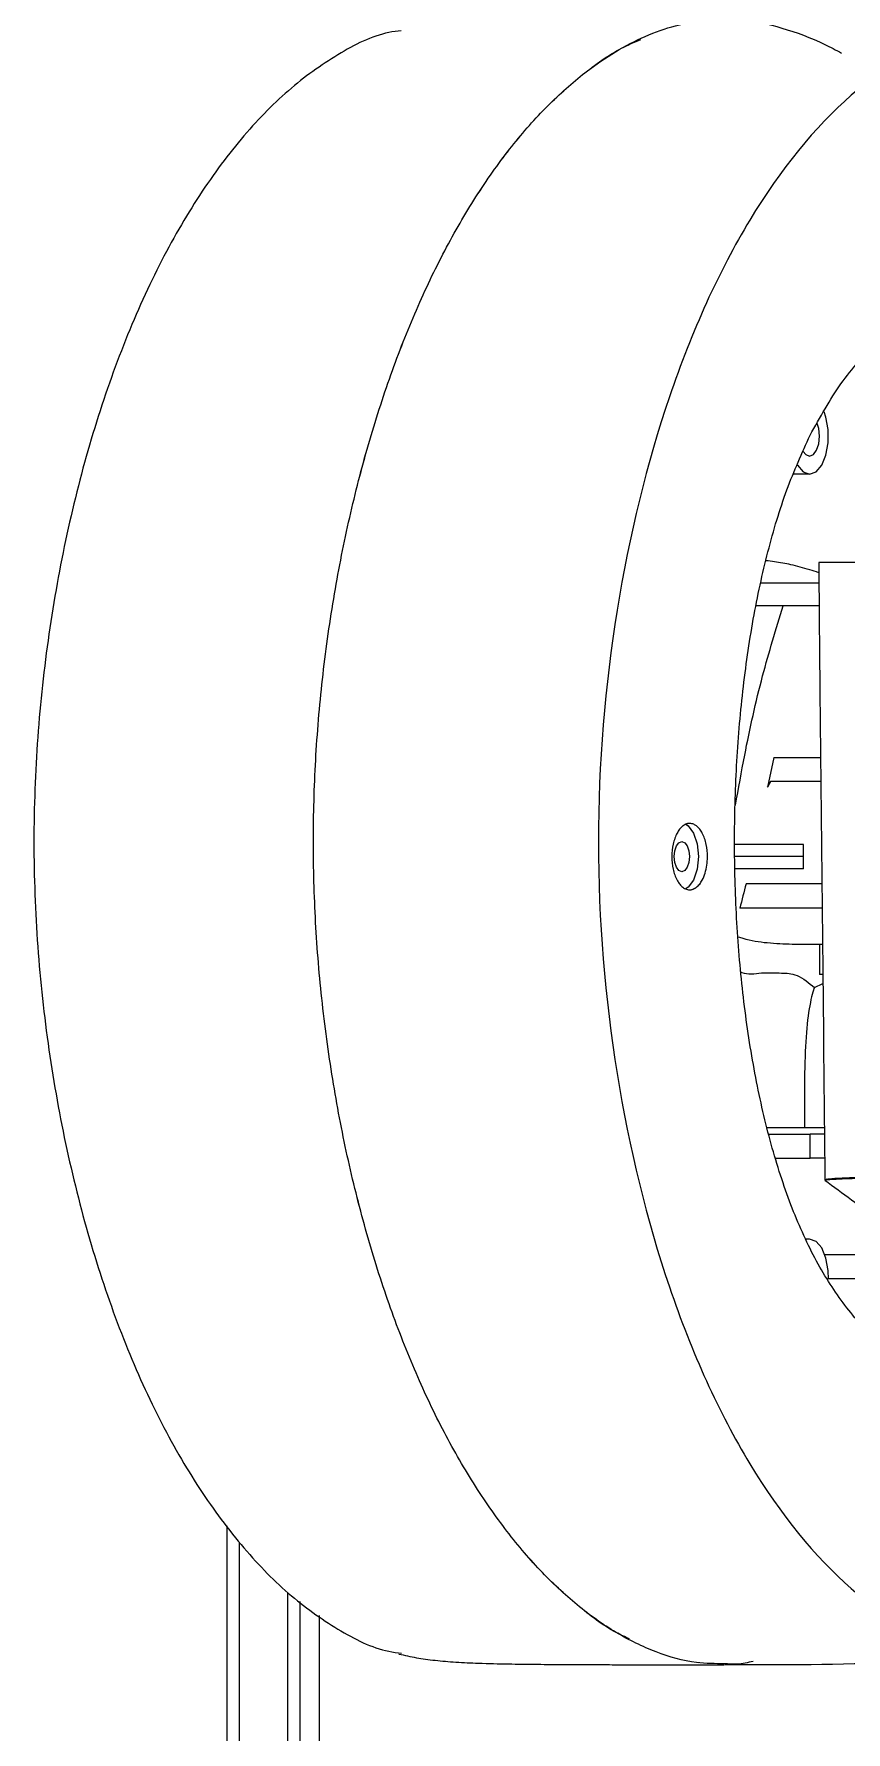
# Model space of a CAD drawing. Header units: millimetres. Extents: x 0 to 1189, y 0 to 841.
# Drawn here: x 965.9 to 999.5, y 315.5 to 385.8 of the extents above; entities that cross this region are included whole.
import ezdxf

# ---------------------------------------------------------------- set-up
doc = ezdxf.new("R2010")
doc.units = ezdxf.units.MM

msp = doc.modelspace()

# ---------------------------------------------------------------- linework, layer by layer
at = {"color": 7, "linetype": 'Continuous', "lineweight": 25}
for p, q in [((997.991, 367.613), (997.33, 367.613)), ((998.38, 363.105), (995.988, 363.105)), ((998.387, 362.165), (995.784, 362.165)), ((996.516, 355.883), (996.255, 354.649)), ((996.516, 355.883), (998.449, 355.883)), ((996.371, 354.883), (996.255, 354.649)), ((998.459, 354.883), (996.371, 354.883)), ((997.747, 352.277), (994.887, 352.277)), ((997.745, 351.777), (997.747, 352.277)), ((997.746, 351.277), (994.914, 351.277)), ((998.504, 350.648), (995.36, 350.648)), ((998.514, 349.648), (995.099, 349.648)), ((998.397, 348.148), (998.397, 346.898)), ((998.417, 348.148), (998.53, 348.148)), ((998.543, 346.898), (998.397, 346.898)), ((996.286, 340.287), (998.019, 340.287)), ((998.019, 339.287), (998.019, 340.287)), ((998.612, 340.287), (998.019, 340.287)), ((996.584, 339.287), (998.019, 339.287)), ((998.622, 339.287), (998.019, 339.287)), ((998.711, 338.419), (998.629, 338.383)), ((998.641, 338.39), (998.636, 338.398)), ((997.991, 335.941), (997.846, 335.941)), ((997.991, 335.941), (997.864, 335.92)), ((1001.891, 335.287), (998.61, 335.287)), ((1001.964, 334.287), (998.767, 334.287)), ((973.867, 306.989), (973.867, 324.066)), ((976.867, 320.937), (976.867, 310.117)), ((993.405, 318.398), (993.306, 318.402))]:
    msp.add_line(p, q, dxfattribs=at)
at = {"color": 8, "linetype": 'Continuous', "lineweight": 25}
for p, q in [((997.745, 351.777), (994.9, 351.777)), ((998.417, 348.148), (998.557, 348.148)), ((998.192, 346.362), (998.547, 346.522)), ((997.776, 340.559), (998.609, 340.559)), ((974.367, 307.67), (974.367, 323.384)), ((976.367, 321.308), (976.367, 309.746))]:
    msp.add_line(p, q, dxfattribs=at)
at = {"color": 7, "linetype": 'Continuous', "lineweight": 25, "flags": 128}
for points in [[(997.991, 367.613), (998.26, 367.708), (998.497, 367.982), (998.673, 368.401), (998.767, 368.915), (998.767, 369.462), (998.673, 369.976), (998.597, 370.193)], [(997.991, 368.363), (998.149, 368.426), (998.283, 368.605), (998.372, 368.873), (998.403, 369.188), (998.372, 369.504), (998.309, 369.715)], [(997.728, 368.553), (997.833, 368.426), (997.991, 368.363)], [(997.486, 367.98), (997.722, 367.708), (997.991, 367.613)], [(992.859, 353.115), (992.964, 353.047), (993.187, 352.749), (993.336, 352.303), (993.388, 351.777), (993.336, 351.251), (993.187, 350.805), (992.964, 350.507), (992.839, 350.43)], [(992.859, 353.115), (992.964, 353.047), (993.187, 352.749), (993.336, 352.303), (993.388, 351.777), (993.336, 351.251), (993.187, 350.805), (992.964, 350.507), (992.839, 350.43)], [(992.701, 351.152), (992.581, 351.2), (992.48, 351.335), (992.412, 351.538), (992.388, 351.777), (992.412, 352.016), (992.48, 352.219), (992.581, 352.354), (992.701, 352.402)], [(992.701, 352.402), (992.82, 352.354), (992.922, 352.219), (992.99, 352.016), (993.013, 351.777), (992.99, 351.538), (992.922, 351.335), (992.82, 351.2), (992.701, 351.152)], [(998.777, 334.284), (998.767, 334.639), (998.673, 335.153), (998.497, 335.572), (998.26, 335.846), (997.991, 335.941)]]:
    msp.add_lwpolyline(points, dxfattribs=at)
at = {"color": 7, "linetype": 'Continuous', "lineweight": 25}
for points, knots in [([(994.477, 318.356), (994.086, 318.356), (993.131, 318.356), (991.62, 318.798), (989.966, 319.594), (988.358, 320.739), (986.815, 322.182), (985.347, 323.919), (983.967, 325.929), (982.688, 328.19), (981.525, 330.688), (980.485, 333.407), (979.577, 336.309), (978.814, 339.366), (978.204, 342.568), (977.754, 345.874), (977.485, 349.248), (977.404, 352.624), (977.511, 355.996), (977.806, 359.361), (978.279, 362.655), (978.912, 365.84), (979.694, 368.877), (980.621, 371.753), (981.678, 374.443), (982.858, 376.909), (984.153, 379.137), (985.546, 381.111), (987.026, 382.808), (988.449, 384.094), (989.786, 385.038), (991.022, 385.704), (992.274, 386.17), (993.43, 386.42), (994.162, 386.44), (994.473, 386.449)], [0, 0, 0, 0, 0.0220431, 0.05388, 0.0859292, 0.1180279, 0.1500204, 0.1819583, 0.2141352, 0.2461736, 0.2780985, 0.3102081, 0.3424906, 0.3744098, 0.4062696, 0.4388496, 0.4707191, 0.5022559, 0.5337902, 0.5656586, 0.5982338, 0.6301136, 0.6620362, 0.694304, 0.7263921, 0.7583166, 0.790376, 0.8225708, 0.8545049, 0.886473, 0.9106008, 0.9344775, 0.9586431, 0.9824781, 1, 1, 1, 1]), ([(1017.417, 379.037), (1015.307, 381.457), (1011.641, 384.885), (1007.64, 385.916), (1006.433, 386.038), (1006.03, 386.047), (1005.225, 385.997), (1003.211, 385.706), (999.638, 383.74), (996.792, 380.244), (994.878, 377.079), (994.277, 375.934), (993.163, 373.483), (990.596, 366.961), (988.157, 352.386), (990.596, 337.81), (993.163, 331.289), (994.277, 328.838), (994.878, 327.693), (996.792, 324.528), (999.638, 321.031), (1003.21, 319.065), (1005.223, 318.773), (1006.028, 318.723), (1006.431, 318.731), (1007.636, 318.852), (1011.635, 319.877), (1015.297, 323.252), (1017.405, 325.513)], [0, 0, 0, 0, 0.125, 0.15625, 0.15625, 0.171875, 0.171875, 0.1875, 0.25, 0.3125, 0.3125, 0.34375, 0.34375, 0.375, 0.5, 0.625, 0.65625, 0.65625, 0.6875, 0.6875, 0.75, 0.8125, 0.828125, 0.828125, 0.84375, 0.84375, 0.875, 1, 1, 1, 1]), ([(994.452, 386.408), (994.686, 386.417), (995.487, 386.448), (996.884, 386.11), (998.271, 385.607), (999.086, 385.174), (999.319, 385.051)], [0, 0, 0, 0, 0.142162, 0.487143, 0.853482, 1, 1, 1, 1]), ([(981.077, 385.978), (980.904, 385.956), (980.014, 385.845), (978.431, 385.035), (976.373, 383.582), (974.412, 381.556), (972.58, 379.063), (970.911, 376.124), (969.441, 372.785), (968.19, 369.111), (967.18, 365.17), (966.431, 361.026), (965.963, 356.743), (965.8, 352.386), (965.963, 348.029), (966.431, 343.746), (967.18, 339.601), (968.19, 335.66), (969.441, 331.987), (970.911, 328.648), (972.58, 325.708), (974.412, 323.216), (976.372, 321.19), (978.43, 319.736), (980.016, 318.924), (980.91, 318.813), (981.086, 318.791)], [0, 0, 0, 0, 0.0105466, 0.0545138, 0.0988219, 0.1434203, 0.1882073, 0.2330731, 0.277941, 0.3227442, 0.3673908, 0.4117996, 0.4559418, 0.4998854, 0.5438289, 0.5879711, 0.63238, 0.6770267, 0.7218299, 0.7666978, 0.8115635, 0.8563491, 0.9009433, 0.9452421, 0.9891928, 1, 1, 1, 1]), ([(990.533, 319.38), (990.346, 319.466), (989.606, 319.808), (988.36, 320.753), (986.814, 322.178), (985.347, 323.92), (983.967, 325.929), (982.688, 328.19), (981.525, 330.688), (980.485, 333.407), (979.576, 336.309), (978.814, 339.366), (978.204, 342.568), (977.754, 345.874), (977.485, 349.248), (977.404, 352.624), (977.511, 355.996), (977.806, 359.361), (978.279, 362.655), (978.912, 365.84), (979.694, 368.877), (980.621, 371.753), (981.679, 374.443), (982.858, 376.909), (984.153, 379.137), (985.546, 381.111), (987.025, 382.811), (988.58, 384.198), (989.911, 385.152), (990.735, 385.502), (991.003, 385.615)], [0, 0, 0, 0, 0.012583, 0.049951, 0.087202, 0.124386, 0.161845, 0.199149, 0.236318, 0.273699, 0.311287, 0.348449, 0.385539, 0.423474, 0.460578, 0.497292, 0.534009, 0.571112, 0.609035, 0.646155, 0.683321, 0.720886, 0.758247, 0.795416, 0.832738, 0.870224, 0.907404, 0.94462, 0.981998, 1, 1, 1, 1]), ([(998.013, 369.225), (998.427, 369.967), (999.266, 371.468), (1000.777, 373.128), (1002.439, 374.356), (1004.224, 375.141), (1005.45, 375.287), (1006.066, 375.361)], [0, 0, 0, 0, 0.18817, 0.38054, 0.580237, 0.789334, 1, 1, 1, 1]), ([(1012.915, 331.598), (1012.45, 331.273), (1011.495, 330.608), (1009.985, 329.951), (1008.431, 329.516), (1006.799, 329.333), (1005.129, 329.45), (1003.455, 329.933), (1001.886, 330.777), (1000.439, 331.982), (999.131, 333.551), (997.983, 335.486), (997.018, 337.776), (996.235, 340.354), (995.629, 343.161), (995.198, 346.141), (994.941, 349.235), (994.855, 352.386), (994.941, 355.537), (995.198, 358.63), (995.628, 361.612), (996.237, 364.414), (997.01, 367.012), (997.68, 368.49), (998.013, 369.225)], [0, 0, 0, 0, 0.044002, 0.090373, 0.137021, 0.182955, 0.234577, 0.283943, 0.331209, 0.376651, 0.420701, 0.463965, 0.507186, 0.550885, 0.595281, 0.640379, 0.68603, 0.731982, 0.777934, 0.823585, 0.868684, 0.91308, 0.956779, 1, 1, 1, 1]), ([(998.378, 363.533), (998.252, 363.574), (997.993, 363.659), (997.597, 363.772), (997.219, 363.865), (996.866, 363.936), (996.513, 363.995), (996.303, 364.016), (996.188, 364.027)], [0, 0, 0, 0, 0.152564, 0.31274, 0.474185, 0.627032, 0.796045, 1, 1, 1, 1]), ([(1001.003, 363.951), (1000.826, 363.952), (1000.068, 363.955), (999.372, 363.957), (998.752, 363.959), (998.461, 363.961), (998.355, 363.961), (998.381, 363.961), (998.383, 363.961)], [0, 0, 0, 0, 0.090686, 0.388472, 0.582566, 0.779647, 0.980808, 1, 1, 1, 1]), ([(998.377, 363.961), (998.377, 363.892), (998.377, 363.568), (998.382, 362.748), (998.395, 361.145), (998.476, 352.948), (998.558, 345.246), (998.631, 338.398)], [0, 0, 0, 0, 0.008165, 0.038141, 0.096202, 0.19641, 1, 1, 1, 1]), ([(994.925, 353.905), (995.048, 354.596), (995.366, 356.393), (995.981, 359.168), (996.602, 361.201), (996.896, 362.165)], [0, 0, 0, 0, 0.247524, 0.643155, 1, 1, 1, 1]), ([(993.024, 353.152), (993.009, 353.152), (992.979, 353.151), (992.936, 353.143), (992.896, 353.132), (992.859, 353.118), (992.825, 353.102), (992.794, 353.084), (992.766, 353.065), (992.702, 353.018), (992.61, 352.924), (992.46, 352.693), (992.325, 352.314), (992.287, 351.952), (992.287, 351.603), (992.324, 351.242), (992.442, 350.905), (992.542, 350.732), (992.59, 350.661), (992.645, 350.594), (992.706, 350.532), (992.775, 350.479), (992.852, 350.437), (992.934, 350.408), (992.992, 350.404), (993.022, 350.402)], [0, 0, 0, 0, 0.019772, 0.038413, 0.055924, 0.072304, 0.087554, 0.101673, 0.114661, 0.126519, 0.191139, 0.250351, 0.378108, 0.499618, 0.49995, 0.621674, 0.748765, 0.773054, 0.799376, 0.827732, 0.85812, 0.890542, 0.924996, 0.961482, 1, 1, 1, 1]), ([(993.022, 350.402), (993.037, 350.403), (993.068, 350.404), (993.111, 350.411), (993.15, 350.422), (993.185, 350.436), (993.216, 350.45), (993.243, 350.465), (993.267, 350.48), (993.287, 350.493), (993.346, 350.538), (993.437, 350.629), (993.563, 350.823), (993.67, 351.086), (993.743, 351.417), (993.773, 351.824), (993.727, 352.303), (993.591, 352.688), (993.439, 352.924), (993.338, 353.026), (993.254, 353.085), (993.191, 353.118), (993.113, 353.146), (993.055, 353.15), (993.024, 353.152)], [0, 0, 0, 0, 0.020373, 0.03913, 0.056272, 0.071798, 0.085708, 0.098001, 0.108679, 0.11774, 0.125185, 0.191424, 0.25032, 0.336149, 0.418376, 0.497009, 0.619223, 0.748713, 0.808283, 0.874589, 0.896752, 0.925044, 0.959461, 1, 1, 1, 1]), ([(995.035, 348.458), (995.1, 348.436), (995.506, 348.301), (996.255, 348.199), (997.316, 348.146), (998.037, 348.148), (998.417, 348.148)], [0, 0, 0, 0, 0.055964, 0.351513, 0.658034, 1, 1, 1, 1]), ([(995.158, 346.994), (995.166, 346.99), (995.428, 346.875), (995.995, 346.999), (996.664, 346.954), (997.132, 346.957), (997.47, 346.873), (997.838, 346.658), (998.079, 346.456), (998.192, 346.362)], [0, 0, 0, 0, 0.00916, 0.300554, 0.587462, 0.695102, 0.799363, 0.906097, 1, 1, 1, 1]), ([(998.192, 346.362), (998.172, 346.307), (998.103, 346.095), (997.962, 345.469), (997.776, 343.936), (997.776, 341.981), (997.776, 340.559)], [0, 0, 0, 0, 0.125, 0.25, 0.5, 1, 1, 1, 1]), ([(998.621, 338.378), (999.36, 337.837), (1000.915, 336.695), (1002.993, 335.32), (1004.825, 334.302), (1005.815, 333.867), (1006.297, 333.656)], [0, 0, 0, 0, 0.302251, 0.636839, 0.823399, 1, 1, 1, 1]), ([(998.666, 338.411), (998.7, 338.42), (998.777, 338.442), (999.304, 338.472), (1000.137, 338.505), (1001.011, 338.53), (1001.424, 338.542)], [0, 0, 0, 0, 0.213714, 0.480982, 0.754998, 1, 1, 1, 1]), ([(998.667, 338.382), (998.67, 338.387), (998.679, 338.404), (999.038, 338.427), (999.839, 338.458), (1000.647, 338.482), (1001.341, 338.501), (1001.447, 338.504)], [0, 0, 0, 0, 0.1169108, 0.3821728, 0.6543336, 0.9473139, 1, 1, 1, 1]), ([(977.67, 320.356), (977.67, 320.276), (977.67, 319.418), (977.67, 317.656), (977.67, 314.966), (977.67, 312.605), (977.67, 311.148), (977.67, 310.698)], [0, 0, 0, 0, 0.024986, 0.266483, 0.547375, 0.860287, 1, 1, 1, 1]), ([(980.979, 318.758), (981.215, 318.704), (981.666, 318.602), (982.461, 318.49), (983.35, 318.419), (984.387, 318.372), (985.495, 318.347), (986.589, 318.333), (987.585, 318.325), (988.45, 318.321), (989.244, 318.318), (990.139, 318.316), (991.325, 318.315), (992.805, 318.314), (993.889, 318.315), (994.456, 318.315)], [0, 0, 0, 0, 0.0649891, 0.1243914, 0.1835735, 0.2456711, 0.3302204, 0.4084453, 0.4820579, 0.5466146, 0.5990227, 0.660804, 0.7514878, 0.8702633, 1, 1, 1, 1]), ([(994.477, 318.323), (996.859, 318.318), (1000.915, 318.31), (1005.029, 318.63), (1006.728, 318.762)], [0, 0, 0, 0, 0.58722, 1, 1, 1, 1]), ([(995.662, 318.453), (995.439, 318.401), (995.038, 318.307), (994.635, 318.342), (994.456, 318.357)], [0, 0, 0, 0, 0.556774, 1, 1, 1, 1])]:
    msp.add_open_spline(points, degree=3, knots=knots, dxfattribs=at)
for points in [[(996.255, 354.649), (996.297, 354.727), (996.34, 354.805), (996.382, 354.883)], [(997.746, 351.277), (997.745, 351.444), (997.745, 351.61), (997.745, 351.777)], [(995.36, 350.648), (995.277, 350.314), (995.191, 349.98), (995.099, 349.648)]]:
    msp.add_open_spline(points, degree=3, dxfattribs=at)
at = {"color": 8, "linetype": 'Continuous', "lineweight": 25}
msp.add_open_spline([(996.229, 340.559), (996.422, 340.559), (996.874, 340.559), (997.447, 340.559), (997.776, 340.559)], degree=3, knots=[0, 0, 0, 0, 0.4269878, 1, 1, 1, 1], dxfattribs=at)

doc.saveas('drawing.dxf')
